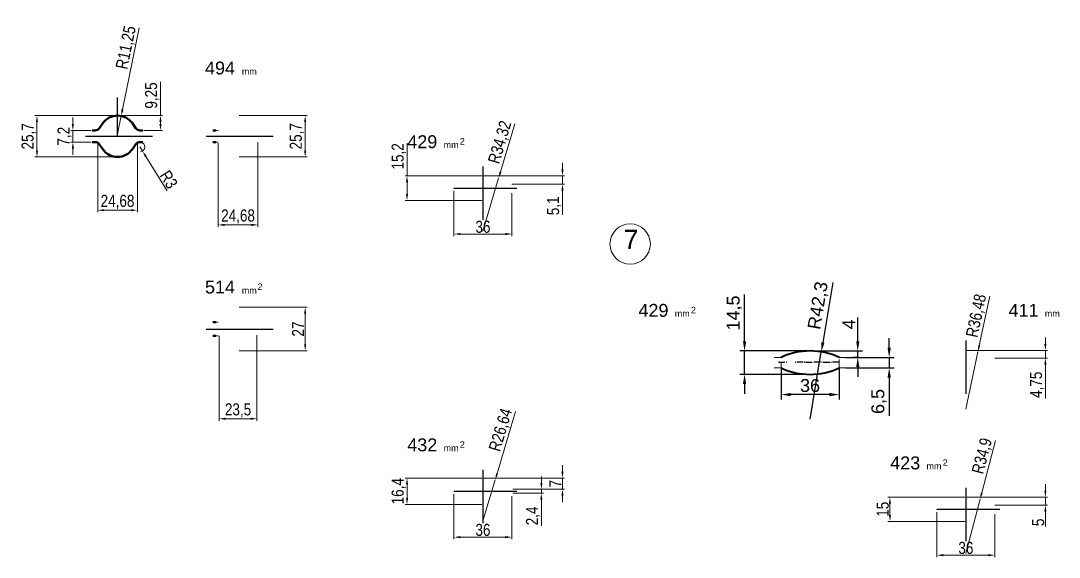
# Model space of a CAD drawing. Header units: millimetres. Extents: x 1526 to 31626, y -4643 to 9189.
# Drawn here: x 8523 to 9168, y 5513 to 5846 of the extents above; entities that cross this region are included whole.
import ezdxf

# ---------------------------------------------------------------- set-up
doc = ezdxf.new("R2010")
doc.units = ezdxf.units.MM
for name, color, linetype, lineweight in [('Main', 1, 'Continuous', 40), ('контурная', 7, 'Continuous', 50), ('тонкая', 7, 'Continuous', 20), ('тонкий', 7, 'Continuous', 20)]:
    doc.layers.add(name, color=color, linetype=linetype, lineweight=lineweight)
doc.layers.add('осевая', color=4, linetype='Continuous')
doc.styles.add('s1v4', font='arial.ttf', dxfattribs={"height": 4})
doc.styles.add('s2v4', font='arial.ttf', dxfattribs={"height": 8})
doc.styles.add('s3v2.5', font='arial.ttf', dxfattribs={"width": 0.8, "height": 7.5})
doc.styles.get("Standard").update_dxf_attribs({"font": 'arial.ttf'})
doc.dimstyles.new('s2v4', dxfattribs={"dimtxt": 8, "dimasz": 6, "dimexe": 3, "dimexo": 0, "dimgap": 1.5, "dimtad": 1, "dimtxsty": 'Standard', "dimcen": 2.5, "dimadec": 0, "dimazin": 0, "dimtfac": 1, "dimtmove": 0, "dimatfit": 3, "dimfxl": 1, "dimarcsym": 0})
doc.dimstyles.new('s3v2.5', dxfattribs={"dimtxt": 7.5, "dimasz": 4, "dimexe": 1.25, "dimexo": 0.625, "dimtad": 1, "dimtxsty": 's3v2.5', "dimcen": 1.5, "dimclrd": 6, "dimclre": 256, "dimclrt": 1, "dimadec": 0, "dimazin": 0, "dimtfac": 1, "dimtmove": 0, "dimatfit": 3, "dimfxl": 1, "dimlwd": -1, "dimlwe": -1, "dimarcsym": 0})

# ---------------------------------------------------------------- blocks, each defined once
blk = doc.blocks.new('*D657')
at = {"layer": 'Defpoints', "color": 0, "transparency": 16777216}
for p in [(9035.71, 5637.42), (9035.71, 5630.92), (9062.65, 5630.92)]:
    blk.add_point(p, dxfattribs=at)
at = {"layer": 'тонкий', "color": 0, "lineweight": -2, "transparency": 16777216}
for p, q in [((9062.65, 5643.42), (9062.65, 5649.42)), ((9035.71, 5637.42), (9065.65, 5637.42)), ((9062.65, 5637.42), (9062.65, 5630.92)), ((9035.71, 5630.92), (9065.65, 5630.92)), ((9062.65, 5624.92), (9062.65, 5601.25))]:
    blk.add_line(p, q, dxfattribs=at)
at = {"layer": 'тонкий', "color": 0, "transparency": 16777216}
for points in [[(9061.65, 5643.42), (9063.65, 5643.42), (9062.65, 5637.42)], [(9061.65, 5624.92), (9063.65, 5624.92), (9062.65, 5630.92)]]:
    blk.add_solid(points, dxfattribs=at)
at = {"layer": 'тонкий', "color": 0, "transparency": 16777216, "insert": (9056.34, 5610.08), "char_height": 8, "attachment_point": 5, "rotation": 90}
blk.add_mtext('6,5', dxfattribs=at)
blk = doc.blocks.new('*D658')
at = {"layer": 'Defpoints', "color": 0, "transparency": 16777216}
for p in [(8995.48, 5630.76), (9031.48, 5630.76), (8995.48, 5614.36)]:
    blk.add_point(p, dxfattribs=at)
at = {"layer": 'тонкий', "color": 0, "lineweight": -2, "transparency": 16777216}
for p, q in [((8995.48, 5630.76), (8995.48, 5611.36)), ((9031.48, 5630.76), (9031.48, 5611.36)), ((9025.48, 5614.36), (9001.48, 5614.36))]:
    blk.add_line(p, q, dxfattribs=at)
at = {"layer": 'тонкий', "color": 0, "transparency": 16777216}
for points in [[(9001.48, 5615.36), (9001.48, 5613.36), (8995.48, 5614.36)], [(9025.48, 5615.36), (9025.48, 5613.36), (9031.48, 5614.36)]]:
    blk.add_solid(points, dxfattribs=at)
at = {"layer": 'тонкий', "color": 0, "transparency": 16777216, "insert": (9013.48, 5619.95), "char_height": 8, "attachment_point": 5}
blk.add_mtext('36', dxfattribs=at)
blk = doc.blocks.new('*D659')
at = {"layer": 'Defpoints', "color": 0, "transparency": 16777216}
for p in [(8972.79, 5641.44), (9013.48, 5641.44), (9013.48, 5626.9)]:
    blk.add_point(p, dxfattribs=at)
at = {"layer": 'тонкий', "color": 0, "lineweight": -2, "transparency": 16777216}
for p, q in [((8972.79, 5647.44), (8972.79, 5676.53)), ((9013.48, 5641.44), (8969.79, 5641.44)), ((8972.79, 5626.9), (8972.79, 5641.44)), ((9013.48, 5626.9), (8969.79, 5626.9)), ((8972.79, 5620.9), (8972.79, 5614.9))]:
    blk.add_line(p, q, dxfattribs=at)
at = {"layer": 'тонкий', "color": 0, "transparency": 16777216}
for points in [[(8971.79, 5647.44), (8973.79, 5647.44), (8972.79, 5641.44)], [(8971.79, 5620.9), (8973.79, 5620.9), (8972.79, 5626.9)]]:
    blk.add_solid(points, dxfattribs=at)
at = {"layer": 'тонкий', "color": 0, "transparency": 16777216, "insert": (8966.48, 5664.98), "char_height": 8, "attachment_point": 5, "rotation": 90}
blk.add_mtext('14,5', dxfattribs=at)
blk = doc.blocks.new('*D660')
at = {"layer": 'Defpoints', "color": 0, "transparency": 16777216}
for p in [(9020.48, 5640.85), (9013.48, 5599.14)]:
    blk.add_point(p, dxfattribs=at)
at = {"layer": 'тонкий', "color": 0, "lineweight": -2, "transparency": 16777216}
for p, q in [((9027.72, 5683.99), (9021.47, 5646.77)), ((9013.48, 5599.14), (9020.48, 5640.85))]:
    blk.add_line(p, q, dxfattribs=at)
at = {"layer": 'тонкий', "color": 0, "transparency": 16777216}
blk.add_solid([(9020.49, 5646.94), (9022.46, 5646.61), (9020.48, 5640.85)], dxfattribs=at)
at = {"layer": 'тонкий', "color": 0, "transparency": 16777216, "insert": (9018.9, 5669.53), "char_height": 8, "attachment_point": 5, "rotation": 80.47089}
blk.add_mtext('R42,3', dxfattribs=at)
blk = doc.blocks.new('*D656')
at = {"layer": 'Defpoints', "color": 0, "transparency": 16777216}
for p in [(9013.48, 5641.44), (9043.12, 5637.42), (9043.59, 5637.42)]:
    blk.add_point(p, dxfattribs=at)
at = {"layer": 'тонкий', "color": 0, "lineweight": -2, "transparency": 16777216}
for p, q in [((9043.12, 5647.44), (9043.12, 5662.21)), ((9013.48, 5641.44), (9046.12, 5641.44)), ((9043.12, 5637.42), (9043.12, 5641.44)), ((9043.59, 5637.42), (9040.12, 5637.42)), ((9043.12, 5631.42), (9043.12, 5625.42))]:
    blk.add_line(p, q, dxfattribs=at)
at = {"layer": 'тонкий', "color": 0, "transparency": 16777216}
for points in [[(9042.12, 5647.44), (9044.12, 5647.44), (9043.12, 5641.44)], [(9042.12, 5631.42), (9044.12, 5631.42), (9043.12, 5637.42)]]:
    blk.add_solid(points, dxfattribs=at)
at = {"layer": 'тонкий', "color": 0, "transparency": 16777216, "insert": (9037.62, 5657.95), "char_height": 8, "attachment_point": 5, "rotation": 90}
blk.add_mtext('4', dxfattribs=at)
blk = doc.blocks.new('*D661')
at = {"layer": 'Defpoints', "color": 0, "transparency": 16777216}
for p in [(9117.8, 5640.98), (9110.28, 5605.29)]:
    blk.add_point(p, dxfattribs=at)
at = {"layer": 'тонкая', "color": 6, "transparency": 16777216}
for p, q in [((9125.08, 5675.47), (9118.63, 5644.9)), ((9110.28, 5605.29), (9117.8, 5640.98))]:
    blk.add_line(p, q, dxfattribs=at)
blk.add_solid([(9117.98, 5645.03), (9119.28, 5644.76), (9117.8, 5640.98)], dxfattribs=at)
at = {"layer": 'тонкая', "color": 1, "transparency": 16777216, "insert": (9117.25, 5663.2), "char_height": 7.5, "attachment_point": 5, "rotation": 78.09049, "style": 's3v2.5'}
blk.add_mtext('R36,48', dxfattribs=at)
blk = doc.blocks.new('*D662')
at = {"layer": 'Defpoints', "color": 0, "transparency": 16777216}
for p in [(9110.28, 5641.77), (9128.28, 5637.02), (9159.67, 5637.02)]:
    blk.add_point(p, dxfattribs=at)
at = {"layer": 'тонкая', "color": 6, "transparency": 16777216}
for p, q in [((9159.67, 5645.77), (9159.67, 5649.77)), ((9159.67, 5641.77), (9159.67, 5637.02)), ((9159.67, 5633.02), (9159.67, 5611.89))]:
    blk.add_line(p, q, dxfattribs=at)
at = {"layer": 'тонкая', "transparency": 16777216}
for p, q in [((9110.9, 5641.77), (9160.92, 5641.77)), ((9128.9, 5637.02), (9160.92, 5637.02))]:
    blk.add_line(p, q, dxfattribs=at)
at = {"layer": 'тонкая', "color": 6, "transparency": 16777216}
for points in [[(9159, 5645.77), (9160.34, 5645.77), (9159.67, 5641.77)], [(9159, 5633.02), (9160.34, 5633.02), (9159.67, 5637.02)]]:
    blk.add_solid(points, dxfattribs=at)
at = {"layer": 'тонкая', "color": 1, "transparency": 16777216, "insert": (9154.55, 5620.46), "char_height": 7.5, "attachment_point": 5, "rotation": 90, "style": 's3v2.5'}
blk.add_mtext('4,75', dxfattribs=at)
blk = doc.blocks.new('*D663')
at = {"layer": 'Defpoints', "color": 0, "transparency": 16777216}
for p in [(9110.28, 5550.69), (9128.28, 5545.69), (9159.67, 5545.69)]:
    blk.add_point(p, dxfattribs=at)
at = {"layer": 'тонкая', "color": 6, "transparency": 16777216}
for p, q in [((9159.67, 5554.69), (9159.67, 5558.69)), ((9159.67, 5550.69), (9159.67, 5545.69)), ((9159.67, 5541.69), (9159.67, 5532.46))]:
    blk.add_line(p, q, dxfattribs=at)
at = {"layer": 'тонкая', "transparency": 16777216}
for p, q in [((9110.9, 5550.69), (9160.92, 5550.69)), ((9128.9, 5545.69), (9160.92, 5545.69))]:
    blk.add_line(p, q, dxfattribs=at)
at = {"layer": 'тонкая', "color": 6, "transparency": 16777216}
for points in [[(9159, 5554.69), (9160.34, 5554.69), (9159.67, 5550.69)], [(9159, 5541.69), (9160.34, 5541.69), (9159.67, 5545.69)]]:
    blk.add_solid(points, dxfattribs=at)
at = {"layer": 'тонкая', "color": 1, "transparency": 16777216, "insert": (9155.23, 5535.08), "char_height": 7.5, "attachment_point": 5, "rotation": 90, "style": 's3v2.5'}
blk.add_mtext('5', dxfattribs=at)
blk = doc.blocks.new('*D664')
at = {"layer": 'Defpoints', "color": 0, "transparency": 16777216}
for p in [(9063.1, 5550.69), (9110.28, 5550.69), (9110.28, 5535.69)]:
    blk.add_point(p, dxfattribs=at)
at = {"layer": 'тонкая', "transparency": 16777216}
for p, q in [((9109.65, 5550.69), (9061.85, 5550.69)), ((9109.65, 5535.69), (9061.85, 5535.69))]:
    blk.add_line(p, q, dxfattribs=at)
at = {"layer": 'тонкая', "color": 6, "transparency": 16777216}
blk.add_line((9063.1, 5539.69), (9063.1, 5546.69), dxfattribs=at)
for points in [[(9062.43, 5546.69), (9063.76, 5546.69), (9063.1, 5550.69)], [(9062.43, 5539.69), (9063.76, 5539.69), (9063.1, 5535.69)]]:
    blk.add_solid(points, dxfattribs=at)
at = {"layer": 'тонкая', "color": 1, "transparency": 16777216, "insert": (9058.64, 5543.19), "char_height": 7.5, "attachment_point": 5, "rotation": 90, "style": 's3v2.5'}
blk.add_mtext('15', dxfattribs=at)
blk = doc.blocks.new('*D665')
at = {"layer": 'Defpoints', "color": 0, "transparency": 16777216}
for p in [(9119.13, 5549.55), (9110.28, 5515.79)]:
    blk.add_point(p, dxfattribs=at)
at = {"layer": 'тонкая', "color": 6, "transparency": 16777216}
for p, q in [((9128.64, 5585.77), (9120.15, 5553.42)), ((9110.28, 5515.79), (9119.13, 5549.55))]:
    blk.add_line(p, q, dxfattribs=at)
blk.add_solid([(9119.5, 5553.59), (9120.79, 5553.25), (9119.13, 5549.55)], dxfattribs=at)
at = {"layer": 'тонкая', "color": 1, "transparency": 16777216, "insert": (9120.81, 5576.15), "char_height": 7.5, "attachment_point": 5, "rotation": 75.30023, "style": 's3v2.5'}
blk.add_mtext('R34,9', dxfattribs=at)
blk = doc.blocks.new('*D666')
at = {"layer": 'Defpoints', "color": 0, "transparency": 16777216}
for p in [(9092.28, 5541.94), (9128.28, 5540.69), (9092.28, 5514.69)]:
    blk.add_point(p, dxfattribs=at)
at = {"layer": 'тонкая', "transparency": 16777216}
for p, q in [((9092.28, 5541.31), (9092.28, 5513.44)), ((9128.28, 5540.06), (9128.28, 5513.44))]:
    blk.add_line(p, q, dxfattribs=at)
at = {"layer": 'тонкая', "color": 6, "transparency": 16777216}
blk.add_line((9124.28, 5514.69), (9096.28, 5514.69), dxfattribs=at)
for points in [[(9096.28, 5515.36), (9096.28, 5514.02), (9092.28, 5514.69)], [(9124.28, 5515.36), (9124.28, 5514.02), (9128.28, 5514.69)]]:
    blk.add_solid(points, dxfattribs=at)
at = {"layer": 'тонкая', "color": 1, "transparency": 16777216, "insert": (9110.28, 5519.15), "char_height": 7.5, "attachment_point": 5, "style": 's3v2.5'}
blk.add_mtext('36', dxfattribs=at)
blk = doc.blocks.new('*D667')
at = {"layer": 'Defpoints', "color": 0, "transparency": 16777216}
for p in [(8809.64, 5562.58), (8833, 5555.58), (8859.66, 5555.58)]:
    blk.add_point(p, dxfattribs=at)
at = {"layer": 'тонкая', "color": 6, "transparency": 16777216}
for p, q in [((8859.66, 5566.58), (8859.66, 5570.58)), ((8859.66, 5562.58), (8859.66, 5555.58)), ((8859.66, 5551.58), (8859.66, 5547.58))]:
    blk.add_line(p, q, dxfattribs=at)
at = {"layer": 'тонкая', "transparency": 16777216}
for p, q in [((8810.26, 5562.58), (8860.91, 5562.58)), ((8833.63, 5555.58), (8860.91, 5555.58))]:
    blk.add_line(p, q, dxfattribs=at)
at = {"layer": 'тонкая', "color": 6, "transparency": 16777216}
for points in [[(8858.99, 5566.58), (8860.32, 5566.58), (8859.66, 5562.58)], [(8858.99, 5551.58), (8860.32, 5551.58), (8859.66, 5555.58)]]:
    blk.add_solid(points, dxfattribs=at)
at = {"layer": 'тонкая', "color": 1, "transparency": 16777216, "insert": (8855.28, 5559.08), "char_height": 7.5, "attachment_point": 5, "rotation": 90, "style": 's3v2.5'}
blk.add_mtext('7', dxfattribs=at)
blk = doc.blocks.new('*D668')
at = {"layer": 'Defpoints', "color": 0, "transparency": 16777216}
for p in [(8763.08, 5562.58), (8810.26, 5562.58), (8810.26, 5546.18)]:
    blk.add_point(p, dxfattribs=at)
at = {"layer": 'тонкая', "transparency": 16777216}
for p, q in [((8809.64, 5562.58), (8761.83, 5562.58)), ((8809.64, 5546.18), (8761.83, 5546.18))]:
    blk.add_line(p, q, dxfattribs=at)
at = {"layer": 'тонкая', "color": 6, "transparency": 16777216}
blk.add_line((8763.08, 5550.18), (8763.08, 5558.58), dxfattribs=at)
for points in [[(8762.42, 5558.58), (8763.75, 5558.58), (8763.08, 5562.58)], [(8762.42, 5550.18), (8763.75, 5550.18), (8763.08, 5546.18)]]:
    blk.add_solid(points, dxfattribs=at)
at = {"layer": 'тонкая', "color": 1, "transparency": 16777216, "insert": (8757.95, 5554.38), "char_height": 7.5, "attachment_point": 5, "rotation": 90, "style": 's3v2.5'}
blk.add_mtext('16,4', dxfattribs=at)
blk = doc.blocks.new('*D669')
at = {"layer": 'Defpoints', "color": 0, "transparency": 16777216}
for p in [(8792.26, 5553.13), (8828.26, 5551.88), (8792.26, 5525.88)]:
    blk.add_point(p, dxfattribs=at)
at = {"layer": 'тонкая', "transparency": 16777216}
for p, q in [((8792.26, 5552.51), (8792.26, 5524.63)), ((8828.26, 5551.26), (8828.26, 5524.63))]:
    blk.add_line(p, q, dxfattribs=at)
at = {"layer": 'тонкая', "color": 6, "transparency": 16777216}
blk.add_line((8824.26, 5525.88), (8796.26, 5525.88), dxfattribs=at)
for points in [[(8796.26, 5526.55), (8796.26, 5525.22), (8792.26, 5525.88)], [(8824.26, 5526.55), (8824.26, 5525.22), (8828.26, 5525.88)]]:
    blk.add_solid(points, dxfattribs=at)
at = {"layer": 'тонкая', "color": 1, "transparency": 16777216, "insert": (8810.26, 5530.34), "char_height": 7.5, "attachment_point": 5, "style": 's3v2.5'}
blk.add_mtext('36', dxfattribs=at)
blk = doc.blocks.new('*D670')
at = {"layer": 'Defpoints', "color": 0, "transparency": 16777216}
for p in [(8810.26, 5750.11), (8828.26, 5745.01), (8859.66, 5745.01)]:
    blk.add_point(p, dxfattribs=at)
at = {"layer": 'тонкая', "color": 6, "transparency": 16777216}
for p, q in [((8859.66, 5754.11), (8859.66, 5758.11)), ((8859.66, 5750.11), (8859.66, 5745.01)), ((8859.66, 5741.01), (8859.66, 5726))]:
    blk.add_line(p, q, dxfattribs=at)
at = {"layer": 'тонкая', "transparency": 16777216}
for p, q in [((8810.89, 5750.11), (8860.91, 5750.11)), ((8828.89, 5745.01), (8860.91, 5745.01))]:
    blk.add_line(p, q, dxfattribs=at)
at = {"layer": 'тонкая', "color": 6, "transparency": 16777216}
for points in [[(8858.99, 5754.11), (8860.32, 5754.11), (8859.66, 5750.11)], [(8858.99, 5741.01), (8860.32, 5741.01), (8859.66, 5745.01)]]:
    blk.add_solid(points, dxfattribs=at)
at = {"layer": 'тонкая', "color": 1, "transparency": 16777216, "insert": (8854.52, 5731.51), "char_height": 7.5, "attachment_point": 5, "rotation": 90, "style": 's3v2.5'}
blk.add_mtext('5,1', dxfattribs=at)
blk = doc.blocks.new('*D671')
at = {"layer": 'Defpoints', "color": 0, "transparency": 16777216}
for p in [(8763.08, 5750.11), (8810.26, 5750.11), (8810.26, 5734.91)]:
    blk.add_point(p, dxfattribs=at)
at = {"layer": 'тонкая', "color": 6, "transparency": 16777216}
for p, q in [((8763.08, 5750.11), (8763.08, 5770.32)), ((8763.08, 5738.91), (8763.08, 5746.11))]:
    blk.add_line(p, q, dxfattribs=at)
at = {"layer": 'тонкая', "transparency": 16777216}
for p, q in [((8809.64, 5750.11), (8761.83, 5750.11)), ((8809.64, 5734.91), (8761.83, 5734.91))]:
    blk.add_line(p, q, dxfattribs=at)
at = {"layer": 'тонкая', "color": 6, "transparency": 16777216}
for points in [[(8762.42, 5746.11), (8763.75, 5746.11), (8763.08, 5750.11)], [(8762.42, 5738.91), (8763.75, 5738.91), (8763.08, 5734.91)]]:
    blk.add_solid(points, dxfattribs=at)
at = {"layer": 'тонкая', "color": 1, "transparency": 16777216, "insert": (8757.95, 5762.22), "char_height": 7.5, "attachment_point": 5, "rotation": 90, "style": 's3v2.5'}
blk.add_mtext('15,2', dxfattribs=at)
blk = doc.blocks.new('*D672')
at = {"layer": 'Defpoints', "color": 0, "transparency": 16777216}
for p in [(8792.26, 5741.26), (8828.26, 5740.01), (8792.26, 5714.01)]:
    blk.add_point(p, dxfattribs=at)
at = {"layer": 'тонкая', "transparency": 16777216}
for p, q in [((8792.26, 5740.64), (8792.26, 5712.76)), ((8828.26, 5739.39), (8828.26, 5712.76))]:
    blk.add_line(p, q, dxfattribs=at)
at = {"layer": 'тонкая', "color": 6, "transparency": 16777216}
blk.add_line((8824.26, 5714.01), (8796.26, 5714.01), dxfattribs=at)
for points in [[(8796.26, 5714.68), (8796.26, 5713.35), (8792.26, 5714.01)], [(8824.26, 5714.68), (8824.26, 5713.35), (8828.26, 5714.01)]]:
    blk.add_solid(points, dxfattribs=at)
at = {"layer": 'тонкая', "color": 1, "transparency": 16777216, "insert": (8810.26, 5718.47), "char_height": 7.5, "attachment_point": 5, "style": 's3v2.5'}
blk.add_mtext('36', dxfattribs=at)
blk = doc.blocks.new('*D673')
at = {"layer": 'Defpoints', "color": 0, "transparency": 16777216}
for p in [(8820.02, 5748.7), (8810.26, 5715.8)]:
    blk.add_point(p, dxfattribs=at)
at = {"layer": 'тонкая', "color": 6, "transparency": 16777216}
for p, q in [((8830.02, 5782.42), (8821.15, 5752.53)), ((8810.26, 5715.8), (8820.02, 5748.7))]:
    blk.add_line(p, q, dxfattribs=at)
blk.add_solid([(8820.51, 5752.72), (8821.79, 5752.34), (8820.02, 5748.7)], dxfattribs=at)
at = {"layer": 'тонкая', "color": 1, "transparency": 16777216, "insert": (8821.23, 5770.86), "char_height": 7.5, "attachment_point": 5, "rotation": 73.48446, "style": 's3v2.5'}
blk.add_mtext('R34,32', dxfattribs=at)
blk = doc.blocks.new('*D674')
at = {"layer": 'Defpoints', "color": 0, "transparency": 16777216}
for p in [(8817.88, 5561.47), (8810.26, 5535.94)]:
    blk.add_point(p, dxfattribs=at)
at = {"layer": 'тонкая', "color": 6, "transparency": 16777216}
for p, q in [((8830.53, 5603.89), (8819.02, 5565.3)), ((8810.26, 5535.94), (8817.88, 5561.47))]:
    blk.add_line(p, q, dxfattribs=at)
blk.add_solid([(8818.38, 5565.5), (8819.66, 5565.11), (8817.88, 5561.47)], dxfattribs=at)
at = {"layer": 'тонкая', "color": 1, "transparency": 16777216, "insert": (8821.72, 5592.32), "char_height": 7.5, "attachment_point": 5, "rotation": 73.3886, "style": 's3v2.5'}
blk.add_mtext('R26,64', dxfattribs=at)
blk = doc.blocks.new('*D675')
at = {"layer": 'Defpoints', "color": 0, "transparency": 16777216}
for p in [(8828.26, 5555.58), (8828.26, 5553.18), (8846.55, 5553.18)]:
    blk.add_point(p, dxfattribs=at)
at = {"layer": 'тонкая', "color": 6, "transparency": 16777216}
for p, q in [((8846.55, 5559.58), (8846.55, 5563.58)), ((8846.55, 5555.58), (8846.55, 5553.18)), ((8846.55, 5549.18), (8846.55, 5532.93))]:
    blk.add_line(p, q, dxfattribs=at)
at = {"layer": 'тонкая', "transparency": 16777216}
for p, q in [((8828.89, 5555.58), (8847.8, 5555.58)), ((8828.89, 5553.18), (8847.8, 5553.18))]:
    blk.add_line(p, q, dxfattribs=at)
at = {"layer": 'тонкая', "color": 6, "transparency": 16777216}
for points in [[(8845.89, 5559.58), (8847.22, 5559.58), (8846.55, 5555.58)], [(8845.89, 5549.18), (8847.22, 5549.18), (8846.55, 5553.18)]]:
    blk.add_solid(points, dxfattribs=at)
at = {"layer": 'тонкая', "color": 1, "transparency": 16777216, "insert": (8841.42, 5539.06), "char_height": 7.5, "attachment_point": 5, "rotation": 90, "style": 's3v2.5'}
blk.add_mtext('2,4', dxfattribs=at)
blk = doc.blocks.new('*D722')
at = {"layer": 'Defpoints', "color": 0, "transparency": 16777216}
for p in [(8570.9, 5771.07), (8595.58, 5771.07), (8570.9, 5728.77)]:
    blk.add_point(p, dxfattribs=at)
at = {"layer": 'тонкая', "transparency": 16777216}
for p, q in [((8570.9, 5770.45), (8570.9, 5727.52)), ((8595.58, 5770.45), (8595.58, 5727.52))]:
    blk.add_line(p, q, dxfattribs=at)
at = {"layer": 'тонкая', "color": 6, "transparency": 16777216}
blk.add_line((8591.58, 5728.77), (8574.9, 5728.77), dxfattribs=at)
for points in [[(8574.9, 5729.44), (8574.9, 5728.1), (8570.9, 5728.77)], [(8591.58, 5729.44), (8591.58, 5728.1), (8595.58, 5728.77)]]:
    blk.add_solid(points, dxfattribs=at)
at = {"layer": 'тонкая', "color": 1, "transparency": 16777216, "insert": (8583.24, 5733.9), "char_height": 7.5, "attachment_point": 5, "style": 's3v2.5'}
blk.add_mtext('24,68', dxfattribs=at)
blk = doc.blocks.new('*D723')
at = {"layer": 'Defpoints', "color": 0, "transparency": 16777216}
for p in [(8533.18, 5787.52), (8583.24, 5787.52), (8583.24, 5761.82)]:
    blk.add_point(p, dxfattribs=at)
at = {"layer": 'тонкая', "transparency": 16777216}
for p, q in [((8582.62, 5787.52), (8531.93, 5787.52)), ((8582.62, 5761.82), (8531.93, 5761.82))]:
    blk.add_line(p, q, dxfattribs=at)
at = {"layer": 'тонкая', "color": 6, "transparency": 16777216}
blk.add_line((8533.18, 5765.82), (8533.18, 5783.52), dxfattribs=at)
for points in [[(8532.51, 5783.52), (8533.84, 5783.52), (8533.18, 5787.52)], [(8532.51, 5765.82), (8533.84, 5765.82), (8533.18, 5761.82)]]:
    blk.add_solid(points, dxfattribs=at)
at = {"layer": 'тонкая', "color": 1, "transparency": 16777216, "insert": (8528.04, 5774.65), "char_height": 7.5, "attachment_point": 5, "rotation": 90, "style": 's3v2.5'}
blk.add_mtext('25,7', dxfattribs=at)
blk = doc.blocks.new('*D724')
at = {"layer": 'Defpoints', "color": 0, "transparency": 16777216}
for p in [(8555.49, 5778.27), (8567.53, 5778.27), (8567.53, 5771.07)]:
    blk.add_point(p, dxfattribs=at)
at = {"layer": 'тонкая', "color": 6, "transparency": 16777216}
for p, q in [((8555.49, 5782.27), (8555.49, 5786.27)), ((8555.49, 5771.07), (8555.49, 5778.27)), ((8555.49, 5767.07), (8555.49, 5763.07))]:
    blk.add_line(p, q, dxfattribs=at)
at = {"layer": 'тонкая', "transparency": 16777216}
for p, q in [((8566.9, 5778.27), (8554.24, 5778.27)), ((8566.9, 5771.07), (8554.24, 5771.07))]:
    blk.add_line(p, q, dxfattribs=at)
at = {"layer": 'тонкая', "color": 6, "transparency": 16777216}
for points in [[(8554.82, 5782.27), (8556.16, 5782.27), (8555.49, 5778.27)], [(8554.82, 5767.07), (8556.16, 5767.07), (8555.49, 5771.07)]]:
    blk.add_solid(points, dxfattribs=at)
at = {"layer": 'тонкая', "color": 1, "transparency": 16777216, "insert": (8550.36, 5774.67), "char_height": 7.5, "attachment_point": 5, "rotation": 90, "style": 's3v2.5'}
blk.add_mtext('7,2', dxfattribs=at)
blk = doc.blocks.new('*D725')
at = {"layer": 'Defpoints', "color": 0, "transparency": 16777216}
for p in [(8583.24, 5787.52), (8609.91, 5787.52), (8598.96, 5778.27)]:
    blk.add_point(p, dxfattribs=at)
at = {"layer": 'тонкая', "color": 6, "transparency": 16777216}
for p, q in [((8609.91, 5787.52), (8609.91, 5808.4)), ((8609.91, 5782.27), (8609.91, 5783.52))]:
    blk.add_line(p, q, dxfattribs=at)
at = {"layer": 'тонкая', "transparency": 16777216}
for p, q in [((8583.87, 5787.52), (8611.16, 5787.52)), ((8599.58, 5778.27), (8611.16, 5778.27))]:
    blk.add_line(p, q, dxfattribs=at)
at = {"layer": 'тонкая', "color": 6, "transparency": 16777216}
for points in [[(8609.25, 5783.52), (8610.58, 5783.52), (8609.91, 5787.52)], [(8609.25, 5782.27), (8610.58, 5782.27), (8609.91, 5778.27)]]:
    blk.add_solid(points, dxfattribs=at)
at = {"layer": 'тонкая', "color": 1, "transparency": 16777216, "insert": (8604.78, 5799.96), "char_height": 7.5, "attachment_point": 5, "rotation": 90, "style": 's3v2.5'}
blk.add_mtext('9,25', dxfattribs=at)
blk = doc.blocks.new('*D726')
at = {"layer": 'Defpoints', "color": 0, "transparency": 16777216}
for p in [(8585.51, 5787.29), (8583.24, 5776.27)]:
    blk.add_point(p, dxfattribs=at)
at = {"layer": 'тонкая', "color": 6, "transparency": 16777216}
for p, q in [((8596.75, 5841.97), (8586.31, 5791.21)), ((8583.24, 5776.27), (8585.51, 5787.29))]:
    blk.add_line(p, q, dxfattribs=at)
blk.add_solid([(8585.66, 5791.34), (8586.97, 5791.07), (8585.51, 5787.29)], dxfattribs=at)
at = {"layer": 'тонкая', "color": 1, "transparency": 16777216, "insert": (8588.98, 5829.64), "char_height": 7.5, "attachment_point": 5, "rotation": 78.38256, "style": 's3v2.5'}
blk.add_mtext('R11,25', dxfattribs=at)
blk = doc.blocks.new('*D727')
at = {"layer": 'Defpoints', "color": 0, "transparency": 16777216}
for p in [(8597.14, 5768.07), (8598.73, 5765.53)]:
    blk.add_point(p, dxfattribs=at)
at = {"layer": 'тонкая', "color": 6, "transparency": 16777216}
for p, q in [((8597.14, 5768.07), (8598.73, 5765.53)), ((8614.12, 5740.82), (8600.84, 5762.13))]:
    blk.add_line(p, q, dxfattribs=at)
at = {"layer": 'тонкая', "transparency": 16777216}
blk.add_arc((8597.14, 5768.07), 3, 278.05253, 78.06338, dxfattribs=at)
at = {"layer": 'тонкая', "color": 6, "transparency": 16777216}
blk.add_solid([(8601.41, 5762.48), (8600.28, 5761.78), (8598.73, 5765.53)], dxfattribs=at)
at = {"layer": 'тонкая', "color": 1, "transparency": 16777216, "insert": (8615.02, 5747.81), "char_height": 7.5, "attachment_point": 5, "rotation": 301.92578, "style": 's3v2.5'}
blk.add_mtext('R3', dxfattribs=at)
blk = doc.blocks.new('*D728')
at = {"layer": 'Defpoints', "color": 0, "transparency": 16777216}
for p in [(8645.77, 5771.07), (8670.45, 5771.56), (8645.77, 5719.67)]:
    blk.add_point(p, dxfattribs=at)
at = {"layer": 'тонкая', "transparency": 16777216}
for p, q in [((8645.77, 5770.45), (8645.77, 5718.42)), ((8670.45, 5770.94), (8670.45, 5718.42))]:
    blk.add_line(p, q, dxfattribs=at)
at = {"layer": 'тонкая', "color": 6, "transparency": 16777216}
blk.add_line((8666.45, 5719.67), (8649.77, 5719.67), dxfattribs=at)
for points in [[(8649.77, 5720.33), (8649.77, 5719), (8645.77, 5719.67)], [(8666.45, 5720.33), (8666.45, 5719), (8670.45, 5719.67)]]:
    blk.add_solid(points, dxfattribs=at)
at = {"layer": 'тонкая', "color": 1, "transparency": 16777216, "insert": (8658.11, 5724.8), "char_height": 7.5, "attachment_point": 5, "style": 's3v2.5'}
blk.add_mtext('24,68', dxfattribs=at)
blk = doc.blocks.new('*D729')
at = {"layer": 'Defpoints', "color": 0, "transparency": 16777216}
for p in [(8658.11, 5787.52), (8699.81, 5787.52), (8658.11, 5761.82)]:
    blk.add_point(p, dxfattribs=at)
at = {"layer": 'тонкая', "transparency": 16777216}
for p, q in [((8658.73, 5787.52), (8701.06, 5787.52)), ((8658.73, 5761.82), (8701.06, 5761.82))]:
    blk.add_line(p, q, dxfattribs=at)
at = {"layer": 'тонкая', "color": 6, "transparency": 16777216}
blk.add_line((8699.81, 5765.82), (8699.81, 5783.52), dxfattribs=at)
for points in [[(8699.14, 5783.52), (8700.47, 5783.52), (8699.81, 5787.52)], [(8699.14, 5765.82), (8700.47, 5765.82), (8699.81, 5761.82)]]:
    blk.add_solid(points, dxfattribs=at)
at = {"layer": 'тонкая', "color": 1, "transparency": 16777216, "insert": (8694.67, 5774.67), "char_height": 7.5, "attachment_point": 5, "rotation": 90, "style": 's3v2.5'}
blk.add_mtext('25,7', dxfattribs=at)
blk = doc.blocks.new('*D731')
at = {"layer": 'Defpoints', "color": 0, "transparency": 16777216}
for p in [(8669.86, 5651.91), (8646.36, 5651.35), (8646.36, 5599.37)]:
    blk.add_point(p, dxfattribs=at)
at = {"layer": 'тонкая', "transparency": 16777216}
for p, q in [((8646.36, 5650.73), (8646.36, 5598.12)), ((8669.86, 5651.29), (8669.86, 5598.12))]:
    blk.add_line(p, q, dxfattribs=at)
at = {"layer": 'тонкая', "color": 6, "transparency": 16777216}
blk.add_line((8665.86, 5599.37), (8650.36, 5599.37), dxfattribs=at)
for points in [[(8650.36, 5600.04), (8650.36, 5598.7), (8646.36, 5599.37)], [(8665.86, 5600.04), (8665.86, 5598.7), (8669.86, 5599.37)]]:
    blk.add_solid(points, dxfattribs=at)
at = {"layer": 'тонкая', "color": 1, "transparency": 16777216, "insert": (8658.11, 5604.5), "char_height": 7.5, "attachment_point": 5, "style": 's3v2.5'}
blk.add_mtext('23,5', dxfattribs=at)
blk = doc.blocks.new('*D730')
at = {"layer": 'Defpoints', "color": 0, "transparency": 16777216}
for p in [(8658.11, 5668.52), (8699.81, 5668.52), (8658.11, 5641.52)]:
    blk.add_point(p, dxfattribs=at)
at = {"layer": 'тонкая', "transparency": 16777216}
for p, q in [((8658.73, 5668.52), (8701.06, 5668.52)), ((8658.73, 5641.52), (8701.06, 5641.52))]:
    blk.add_line(p, q, dxfattribs=at)
at = {"layer": 'тонкая', "color": 6, "transparency": 16777216}
blk.add_line((8699.81, 5645.52), (8699.81, 5664.52), dxfattribs=at)
for points in [[(8699.14, 5664.52), (8700.47, 5664.52), (8699.81, 5668.52)], [(8699.14, 5645.52), (8700.47, 5645.52), (8699.81, 5641.52)]]:
    blk.add_solid(points, dxfattribs=at)
at = {"layer": 'тонкая', "color": 1, "transparency": 16777216, "insert": (8695.42, 5655.02), "char_height": 7.5, "attachment_point": 5, "rotation": 90, "style": 's3v2.5'}
blk.add_mtext('27', dxfattribs=at)

msp = doc.modelspace()

# ---------------------------------------------------------------- linework, layer by layer
at = {"color": 3, "linetype": 'ByBlock'}
for p, q in [((8993.91977, 5634.51669), (8997.87292, 5634.51669)), ((8998.94562, 5634.51669), (8998.57288, 5634.51669)), ((9004.26713, 5634.51669), (9004.63988, 5634.51669)), ((9009.29298, 5634.51669), (9005.33983, 5634.51669)), ((9010.17142, 5634.51669), (9009.79867, 5634.51669)), ((9010.67711, 5634.51669), (9014.63026, 5634.51669)), ((9015.13595, 5634.51669), (9015.5087, 5634.51669)), ((9019.96754, 5634.51669), (9016.01439, 5634.51669)), ((9021.04024, 5634.51669), (9020.66749, 5634.51669)), ((9021.72442, 5634.51669), (9025.67757, 5634.51669)), ((9026.36175, 5634.51669), (9026.73449, 5634.51669)), ((9031.37182, 5634.51669), (9027.41867, 5634.51669))]:
    msp.add_line(p, q, dxfattribs=at)
at = {"layer": 'Main'}
for centre, start, end in [((9013.47838, 5599.13933), 64.81465597, 115.18534403), ((9013.47838, 5669.19405), 244.81465597, 295.18534403)]:
    msp.add_arc(centre, 42.29842, start, end, dxfattribs=at)
at = {"layer": 'контурная'}
for p, q in [((8571.79851, 5779.5484), (8574.03362, 5782.73362)), ((8594.68663, 5779.5484), (8592.45152, 5782.73362)), ((8569.34279, 5778.2716), (8567.52787, 5778.2716)), ((8597.14235, 5778.2716), (8598.95726, 5778.2716)), ((8644.20855, 5778.2716), (8642.39363, 5778.2716)), ((8569.34279, 5771.0716), (8567.52787, 5771.0716)), ((8571.79851, 5769.79481), (8574.03362, 5766.60958)), ((8594.68663, 5769.79481), (8592.45152, 5766.60958)), ((8597.14235, 5771.0716), (8598.95726, 5771.0716)), ((8644.20855, 5771.0716), (8642.39363, 5771.0716)), ((8644.20855, 5659.27478), (8642.39363, 5659.27478)), ((8644.20855, 5650.77478), (8642.39363, 5650.77478))]:
    msp.add_line(p, q, dxfattribs=at)
for centre, radius, start, end in [((8583.24257, 5776.2716), 11.25, 35.05775662, 144.94224338), ((8569.34279, 5781.2716), 3, 270, 324.94224338), ((8597.14235, 5781.2716), 3, 215.05775662, 270), ((8569.34279, 5768.0716), 3, 35.05775662, 90), ((8597.14235, 5768.0716), 3, 90, 144.94224338), ((8583.24257, 5773.0716), 11.25, 215.05775662, 324.94224338)]:
    msp.add_arc(centre, radius, start, end, dxfattribs=at)
at = {"layer": 'осевая'}
for p, q in [((8583.24257, 5774.6716), (8583.24257, 5798.75714)), ((8563.352, 5774.6716), (8605.01007, 5774.6716)), ((8638.21776, 5774.6716), (8679.87582, 5774.6716)), ((8810.26184, 5755.86022), (8810.26184, 5722.73054)), ((8792.26184, 5742.51406), (8831.3775, 5742.51406)), ((8638.21776, 5655.02478), (8679.87582, 5655.02478)), ((9110.27581, 5647.86285), (9110.27581, 5614.73317)), ((8810.26184, 5567.72989), (8810.26184, 5534.60021)), ((9110.27581, 5556.53616), (9110.27581, 5523.40648)), ((8792.26184, 5554.38373), (8831.3775, 5554.38373)), ((9092.27581, 5543.18999), (9131.39146, 5543.18999))]:
    msp.add_line(p, q, dxfattribs=at)
at = {"layer": 'тонкая'}
for p, q in [((8569.34279, 5778.2716), (8570.90257, 5778.2716)), ((8570.90257, 5778.2716), (8571.35497, 5778.91631)), ((8595.58257, 5778.2716), (8595.13017, 5778.91631)), ((8597.14235, 5778.2716), (8595.58257, 5778.2716)), ((8644.20855, 5778.2716), (8645.76833, 5778.2716)), ((8569.34279, 5771.0716), (8570.90257, 5771.0716)), ((8570.90257, 5771.0716), (8571.35497, 5770.42689)), ((8595.58257, 5771.0716), (8595.13017, 5770.42689)), ((8597.14235, 5771.0716), (8595.58257, 5771.0716)), ((8644.20855, 5771.0716), (8645.76833, 5771.0716)), ((8828.26184, 5745.01406), (8837.73852, 5745.01406)), ((8644.20855, 5659.27478), (8645.76833, 5659.27478)), ((8644.20855, 5650.77478), (8645.76833, 5650.77478)), ((8995.47838, 5637.41669), (8991.24555, 5637.41669)), ((8995.47838, 5630.91669), (8995.47838, 5634.51669)), ((9031.47838, 5637.41669), (9035.71122, 5637.41669)), ((9031.47838, 5630.56669), (9031.47838, 5636.22192)), ((9128.27581, 5637.01669), (9137.75248, 5637.01669)), ((8995.47838, 5630.91669), (8991.24555, 5630.91669)), ((9031.47838, 5630.91669), (9035.71122, 5630.91669)), ((9128.27581, 5545.68999), (9137.75248, 5545.68999))]:
    msp.add_line(p, q, dxfattribs=at)
msp.add_circle((8901.71838, 5707.79949), 12.53226, dxfattribs=at)

# ---------------------------------------------------------------- texts
for s, height, style, p in [('494', 8, 's2v4', (8637.57802, 5813.02513)), ('mm', 4, 's1v4', (8660.43667, 5812.97713)), ('429', 8, 's2v4', (8763.25534, 5767.28232)), ('mm', 4, 's1v4', (8785.81096, 5767.34462)), ('2', 4, 's1v4', (8795.88093, 5769.48917)), ('514', 8, 's2v4', (8637.57802, 5677.09673)), ('mm', 4, 's1v4', (8660.43667, 5677.04873)), ('2', 4, 's1v4', (8670.2036, 5679.30357)), ('429', 8, 's2v4', (8906.86674, 5662.62505)), ('mm', 4, 's1v4', (8929.42236, 5662.68735)), ('2', 4, 's1v4', (8939.49232, 5664.8319)), ('411', 8, 's2v4', (9136.78288, 5662.62505)), ('mm', 4, 's1v4', (9159.3385, 5662.68735)), ('432', 8, 's2v4', (8763.25534, 5579.15199)), ('mm', 4, 's1v4', (8785.81096, 5579.21429)), ('2', 4, 's1v4', (8795.88093, 5581.35884)), ('423', 8, 's2v4', (9063.26931, 5567.95826)), ('2', 4, 's1v4', (9095.8949, 5570.1651)), ('mm', 4, 's1v4', (9085.82493, 5568.02056))]:
    msp.add_text(s, height=height, dxfattribs=dict(at, style=style)).set_placement(p)
at = {"layer": 'тонкий', "style": 's1v4'}
msp.add_text('7', height=12, dxfattribs=at).set_placement((8897.55534, 5704.64906))

# ---------------------------------------------------------------- dimensions: what is measured, and where the dimension line sits
at = {"layer": 'тонкая'}
for center, mpoint, picture, middle in [((8583.24257, 5776.2716), (8585.50805, 5787.29113), '*D726', (8594.0022, 5828.60755)), ((8597.14235, 5768.0716), (8598.72881, 5765.5254), '*D727', (8611.23325, 5745.45631)), ((8810.26184, 5535.9401), (8817.87864, 5561.47158), '*D674', (8826.64265, 5590.8485)), ((9110.27581, 5515.78858), (9119.13213, 5549.54743), '*D665', (9125.76971, 5574.84879))]:
    dim = msp.add_radius_dim(center=center, mpoint=mpoint, dimstyle='s3v2.5', dxfattribs=at)
    dim.commit()
    dim.dimension.update_dxf_attribs({"geometry": picture, "text_midpoint": middle, "dimtype": 164})
for base, p1, p2, picture, middle in [((8609.91298, 5787.5216), (8598.95726, 5778.2716), (8583.24257, 5787.5216), '*D725', (8604.78082, 5799.96175)), ((8699.80609, 5787.5216), (8658.10833, 5761.8216), (8658.10833, 5787.5216), '*D729', (8694.67393, 5774.6716)), ((8763.08199, 5750.11385), (8810.26184, 5734.91426), (8810.26184, 5750.11385), '*D671', (8757.94982, 5762.21839)), ((8859.65601, 5745.01406), (8810.26184, 5750.11385), (8828.26184, 5745.01406), '*D670', (8854.52385, 5731.50638)), ((8699.80609, 5668.52478), (8658.10833, 5641.52478), (8658.10833, 5668.52478), '*D730', (8695.41575, 5655.02478)), ((9159.66998, 5637.01669), (9110.27581, 5641.76669), (9128.27581, 5637.01669), '*D662', (9154.55316, 5620.45581)), ((8859.65601, 5555.58373), (8809.63684, 5562.58353), (8833.00018, 5555.58373), '*D667', (8855.28101, 5559.08363)), ((8763.08199, 5562.58353), (8810.26184, 5546.18393), (8810.26184, 5562.58353), '*D668', (8757.94982, 5554.38373)), ((8846.55228, 5553.18373), (8828.26184, 5555.58373), (8828.26184, 5553.18373), '*D675', (8841.42012, 5539.05805)), ((9159.66998, 5545.68999), (9110.27581, 5550.68979), (9128.27581, 5545.68999), '*D663', (9155.23103, 5535.07591)), ((9063.09595, 5550.68979), (9110.27581, 5535.6902), (9110.27581, 5550.68979), '*D664', (9058.64165, 5543.18999))]:
    dim = msp.add_linear_dim(base=base, p1=p1, p2=p2, angle=90, dimstyle='s3v2.5', dxfattribs=at)
    dim.commit()
    dim.dimension.update_dxf_attribs({"geometry": picture, "text_midpoint": middle})
for base, p1, p2, picture, middle in [((8533.17523, 5787.5216), (8583.24257, 5761.8216), (8583.24257, 5787.5216), '*D723', (8533.17523, 5774.65205)), ((8555.49085, 5778.2716), (8567.52787, 5771.0716), (8567.52787, 5778.2716), '*D724', (8555.49085, 5774.6716))]:
    dim = msp.add_linear_dim(base=base, p1=p1, p2=p2, angle=90, dimstyle='s3v2.5', dxfattribs=at)
    dim.commit()
    dim.dimension.update_dxf_attribs({"geometry": picture, "text_midpoint": middle, "dimtype": 160})
for center, mpoint, picture, middle in [((8810.26184, 5715.79799), (8820.017, 5748.69807), '*D673', (8821.23375, 5770.85517)), ((9110.27581, 5605.28642), (9117.80412, 5640.98144), '*D661', (9117.24524, 5663.20073))]:
    dim = msp.add_radius_dim(center=center, mpoint=mpoint, dimstyle='s3v2.5', dxfattribs=at)
    dim.commit()
    dim.dimension.update_dxf_attribs({"geometry": picture, "text_midpoint": middle})
for base, p1, p2, picture, middle in [((8570.90257, 5728.77107), (8595.58257, 5771.0716), (8570.90257, 5771.0716), '*D722', (8583.24257, 5733.90324)), ((8645.76833, 5719.66587), (8670.44833, 5771.56168), (8645.76833, 5771.0716), '*D728', (8658.10833, 5724.79803)), ((8792.26184, 5714.01498), (8828.26184, 5740.01406), (8792.26184, 5741.26406), '*D672', (8810.26184, 5718.47184)), ((8646.35833, 5599.36905), (8669.85833, 5651.91486), (8646.35833, 5651.35333), '*D731', (8658.10833, 5604.50121)), ((8792.26184, 5525.88465), (8828.26184, 5551.88373), (8792.26184, 5553.13373), '*D669', (8810.26184, 5530.34151)), ((9092.27581, 5514.69092), (9128.27581, 5540.68999), (9092.27581, 5541.93999), '*D666', (9110.27581, 5519.14777))]:
    dim = msp.add_linear_dim(base=base, p1=p1, p2=p2, dimstyle='s3v2.5', dxfattribs=at)
    dim.commit()
    dim.dimension.update_dxf_attribs({"geometry": picture, "text_midpoint": middle})
at = {"layer": 'тонкий'}
dim = msp.add_radius_dim(center=(9013.47838, 5599.13933), mpoint=(9020.48083, 5640.8541), dimstyle='s2v4', override={"dimdec": 1}, dxfattribs=at)
dim.commit()
dim.dimension.update_dxf_attribs({"geometry": '*D660', "text_midpoint": (9025.11916, 5668.48541), "dimtype": 164})
for base, p1, p2, picture, middle in [((8972.78786, 5641.43775), (9013.47838, 5626.89563), (9013.47838, 5641.43775), '*D659', (8966.48022, 5664.9814)), ((9062.64523, 5630.91669), (9035.71122, 5637.41669), (9035.71122, 5630.91669), '*D657', (9056.33759, 5610.08244))]:
    dim = msp.add_linear_dim(base=base, p1=p1, p2=p2, angle=90, dimstyle='s2v4', override={"dimdec": 1}, dxfattribs=at)
    dim.commit()
    dim.dimension.update_dxf_attribs({"geometry": picture, "text_midpoint": middle})
dim = msp.add_linear_dim(base=(9043.1208, 5637.41669), p1=(9013.47838, 5641.43775), p2=(9043.58917, 5637.41669), angle=90, dimstyle='s2v4', override={"dimdec": 1}, dxfattribs=at)
dim.commit()
dim.dimension.update_dxf_attribs({"geometry": '*D656', "text_midpoint": (9043.1208, 5657.94542), "dimtype": 160})
dim = msp.add_linear_dim(base=(8995.47838, 5614.35896), p1=(9031.47838, 5630.75958), p2=(8995.47838, 5630.75958), dimstyle='s2v4', override={"dimdec": 1}, dxfattribs=at)
dim.commit()
dim.dimension.update_dxf_attribs({"geometry": '*D658', "text_midpoint": (9013.47838, 5619.94627)})

doc.saveas('drawing.dxf')
